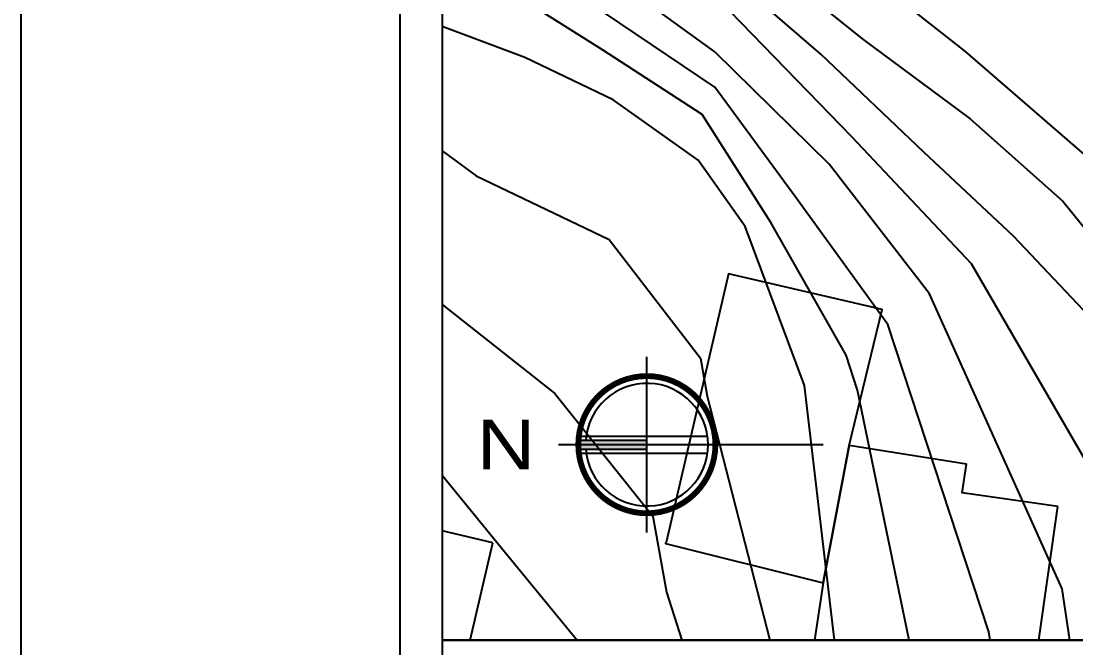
# Model space of a CAD drawing. Header units: millimetres. Extents: x 387 to 811, y 539 to 827.
# Drawn here: x 473.44 to 508.49, y 692.96 to 713.77 of the extents above; entities that cross this region are included whole.
import ezdxf

# ---------------------------------------------------------------- set-up
doc = ezdxf.new("R2010")
doc.units = ezdxf.units.MM
for name, color, linetype in [('12', 115, 'Continuous'), ('7', 8, 'Continuous'), ('CORTE_PAPEL', 7, 'Continuous'), ('cuvas de nível', 51, 'Continuous'), ('FORMATO', 6, 'Continuous'), ('TEXTO 1', 4, 'Continuous')]:
    doc.layers.add(name, color=color, linetype=linetype)

# ---------------------------------------------------------------- blocks, each defined once
blk = doc.blocks.new('NORTE COR')
at = {"layer": 'TEXTO 1'}
for p, q in [((2516.853, 530.826, 21.5), (2516.853, 536.655, 21.5)), ((2514.592, 534.019, 21.5), (2518.87, 534.019, 21.5)), ((2514.672, 533.885, 21.5), (2516.853, 533.885, 21.5)), ((2513.919, 533.741, 21.5), (2522.712, 533.741, 21.5)), ((2514.592, 533.462, 21.5), (2518.87, 533.462, 21.5)), ((2514.672, 533.596, 21.5), (2516.853, 533.596, 21.5))]:
    blk.add_line(p, q, dxfattribs=at)
at = {"layer": 'TEXTO 1', "const_width": 0.194, "elevation": 21.5}
blk.add_lwpolyline([(2516.853, 531.463, 1), (2516.853, 536.018, 1)], format="xyb", close=True, dxfattribs=at)
at = {"layer": 'TEXTO 1'}
blk.add_arc((2516.853, 533.741, 21.5), 2.036, 184.0608, 175.9392, dxfattribs=at)
blk.add_solid([(2516.853, 533.596, 21.5), (2516.853, 533.885, 21.5), (2514.672, 533.596, 21.5), (2514.672, 533.885, 21.5)], dxfattribs=at)
at = {"layer": 'TEXTO 1', "width": 1.23}
blk.add_text('N', height=1.648, dxfattribs=at).set_placement((2511.193, 532.925))

msp = doc.modelspace()

# ---------------------------------------------------------------- linework, layer by layer
at = {"color": 2}
msp.add_lwpolyline([(473.443, 826.512), (585.81, 826.512), (585.81, 669.51), (473.443, 669.51)], close=True, dxfattribs=at)
at = {"layer": '12'}
for points in [[(523.43, 693.215, 95.349), (522.901, 694.153, 95.29), (521.481, 696.053, 95.26), (517.841, 700.323, 94.92), (514.161, 703.893, 94.68), (509.861, 708.403, 93.94), (504.821, 712.763, 93.5), (500.431, 716.213, 92.87), (487.437, 726.419, 91.904)], [(487.437, 724.231, 92.929), (487.931, 723.873, 92.96), (489.851, 722.423, 92.97), (491.181, 721.443, 93.09), (494.491, 719.063, 93.5), (497.461, 716.333, 94.02), (501.421, 713.153, 94.44), (504.981, 710.523, 94.55), (508.051, 707.793, 95.17), (510.171, 705.183, 95.39), (510.171, 705.183, 95.39)]]:
    msp.add_polyline3d(points, dxfattribs=at)
at = {"layer": '7'}
msp.add_polyline3d([(494.871, 696.463, 93.6), (494.851, 696.423, 93.79), (500.091, 695.123, 94.08), (500.961, 699.683, 88.68), (502.051, 704.193, 93.88), (496.941, 705.383, 93.7)], close=True, dxfattribs=at)
for points in [[(507.891, 697.653, 88.05), (504.711, 698.113, 88.06), (504.851, 699.063, 88.35), (500.961, 699.683, 88.68), (500.091, 695.123, 94.08), (499.805, 693.215, 93.265)], [(507.253, 693.215, 88.307), (507.891, 697.653, 88.05)], [(489.121, 696.453, 88.27), (487.437, 696.845, 88.047)], [(488.364, 693.215, 88.165), (489.121, 696.453, 88.27)]]:
    msp.add_polyline3d(points, dxfattribs=at)
at = {"layer": 'CORTE_PAPEL', "elevation": 74.516}
msp.add_lwpolyline([(486.021, 684.72), (570.121, 684.72), (570.121, 812.115), (486.021, 812.115)], close=True, dxfattribs=at)
at = {"layer": 'cuvas de nível'}
for points in [[(513.642, 693.215, 91), (513.501, 694.293, 91), (512.151, 699.443, 91), (509.511, 703.363, 91), (506.411, 706.633, 91), (503.441, 709.413, 91), (500.011, 712.673, 91), (497.451, 714.883, 91), (494.491, 717.373, 91), (491.791, 719.303, 91), (489.931, 720.613, 91), (487.437, 722.37, 91)], [(487.437, 721.074, 90), (487.721, 720.893, 90), (492.271, 717.483, 90), (496.991, 714.103, 90), (501.041, 709.923, 90), (505.011, 705.723, 90), (510.451, 696.353, 90), (510.914, 693.215, 90)], [(508.284, 693.215, 89), (508.031, 694.923, 89), (503.621, 704.713, 89), (500.291, 709.023, 89), (496.491, 712.743, 89), (492.411, 715.713, 89), (487.821, 719.563, 89), (487.437, 719.791, 89)], [(505.642, 693.215, 88), (505.601, 693.493, 88), (502.241, 703.693, 88), (499.181, 707.913, 88), (496.491, 711.573, 88), (492.281, 714.403, 88), (487.751, 717.783, 88), (487.437, 717.955, 88)], [(502.945, 693.215, 87), (501.231, 701.513, 87), (500.851, 702.683, 87), (498.351, 707.083, 87), (496.071, 710.673, 87), (492.761, 712.813, 87), (487.691, 716.013, 87), (487.437, 716.141, 87)], [(500.467, 693.215, 86), (499.471, 701.673, 86), (497.501, 706.953, 86), (495.941, 709.153, 86), (493.111, 711.153, 86), (490.181, 712.563, 86), (487.437, 713.586, 86)], [(487.437, 709.466, 85), (488.561, 708.633, 85), (492.981, 706.513, 85), (496.011, 702.583, 85), (496.241, 701.323, 85), (498.315, 693.215, 85)], [(487.437, 704.365, 84), (491.181, 701.403, 84), (494.431, 697.333, 84), (494.881, 694.813, 84), (495.4, 693.215, 84)], [(487.437, 698.694, 83), (489.391, 696.293, 83), (491.914, 693.215, 83)]]:
    msp.add_polyline3d(points, dxfattribs=at)
at = {"layer": 'FORMATO', "elevation": 74.516}
for points in [[(487.437, 693.215), (568.705, 693.215), (568.705, 810.699), (487.437, 810.699)], [(487.437, 693.215), (487.437, 686.135), (568.705, 686.135), (568.705, 693.215)]]:
    msp.add_lwpolyline(points, close=True, dxfattribs=at)

# ---------------------------------------------------------------- block references
at = {"color": 2}
msp.add_blockref('NORTE COR', (-2022.62, 165.967, 53.016), dxfattribs=at)

doc.saveas('drawing.dxf')
